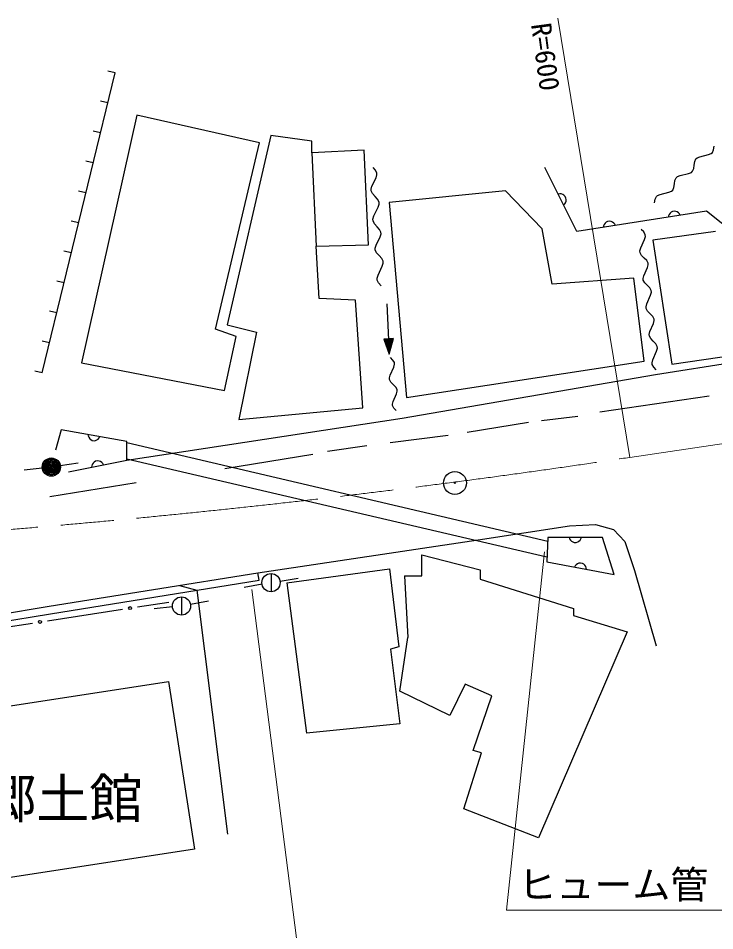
# Model space of a CAD drawing. Units: millimetres, scale not verified. Extents: x 40000 to 680000, y 20000 to 380000.
# Drawn here: x 234054 to 279878, y 241400 to 301452 of the extents above; entities that cross this region are included whole.
import ezdxf
from ezdxf.enums import TextEntityAlignment as Align

# ---------------------------------------------------------------- set-up
doc = ezdxf.new("R2010")
doc.units = ezdxf.units.MM
doc.header["$LTSCALE"] = 1000
doc.linetypes.add('CHAIN', pattern=[18.5, 12, -1.5, 3.5, -1.5])
for name, color, linetype, lineweight in [('M-BGD', 7, 'Continuous', 25), ('M-BMK', 2, 'CHAIN', 13), ('M-BMK-SRVR', 3, 'Continuous', 25), ('M-STR-HTXT', 7, 'Continuous', 13), ('M-STR-STRC', 7, 'Continuous', 25)]:
    doc.layers.add(name, color=color, linetype=linetype, lineweight=lineweight)
doc.styles.add('ＭＳ ゴシック', font='')
doc.styles.get('ＭＳ ゴシック').set_extended_font_data('MS Gothic')

msp = doc.modelspace()

# ---------------------------------------------------------------- linework, layer by layer
at = {"layer": 'M-BGD'}
for p, q in [((235632, 278114), (240425, 297861)), ((240425, 297861), (239939, 297979)), ((239946, 295886), (239460, 296004)), ((241863, 295081), (238220, 278785)), ((249915, 293260), (241863, 295081)), ((239466, 293912), (238981, 294030)), ((250682, 293739), (247806, 281277)), ((253366, 293356), (250682, 293739)), ((247040, 280989), (249915, 293260)), ((253366, 292589), (253366, 293356)), ((256817, 292780), (253366, 292589)), ((253366, 292589), (253654, 286454)), ((257105, 286549), (256817, 292780)), ((278901, 292341), (279465, 292479)), ((279465, 292479), (279645, 292551)), ((279645, 292551), (279723, 292626)), ((279723, 292626), (279804, 292802)), ((279804, 292802), (279835, 293030)), ((238987, 291937), (238501, 292055)), ((278531, 291790), (278562, 292018)), ((278562, 292018), (278643, 292194)), ((278643, 292194), (278721, 292269)), ((278721, 292269), (278901, 292341)), ((257559, 291446), (257394, 291625)), ((257647, 291261), (257559, 291446)), ((257655, 291148), (257647, 291261)), ((270813, 287412), (268704, 291630)), ((278161, 291239), (278341, 291311)), ((278341, 291311), (278419, 291385)), ((278419, 291385), (278500, 291561)), ((278500, 291561), (278531, 291790)), ((257326, 290401), (257593, 290953)), ((257593, 290953), (257655, 291148)), ((277227, 290549), (277258, 290777)), ((277258, 290777), (277339, 290954)), ((277339, 290954), (277417, 291028)), ((277417, 291028), (277597, 291100)), ((277597, 291100), (278161, 291239)), ((238508, 289962), (238022, 290080)), ((257264, 290206), (257326, 290401)), ((257271, 290092), (257264, 290206)), ((257360, 289908), (257271, 290092)), ((266116, 290096), (258447, 289329)), ((268513, 287604), (266116, 290096)), ((276857, 289998), (277037, 290070)), ((277037, 290070), (277115, 290144)), ((277115, 290144), (277196, 290321)), ((277196, 290321), (277227, 290549)), ((257525, 289729), (257360, 289908)), ((257699, 289541), (257525, 289729)), ((257792, 289347), (257699, 289541)), ((269680, 289893), (269580, 289879)), ((269773, 289886), (269680, 289893)), ((269880, 289850), (269773, 289886)), ((269959, 289800), (269880, 289850)), ((270031, 289729), (269959, 289800)), ((270088, 289614), (270031, 289729)), ((270102, 289514), (270088, 289614)), ((270095, 289421), (270102, 289514)), ((275923, 289308), (275954, 289537)), ((275954, 289537), (276035, 289713)), ((276035, 289713), (276113, 289787)), ((276113, 289787), (276293, 289859)), ((276293, 289859), (276857, 289998)), ((257454, 288441), (257735, 289022)), ((257735, 289022), (257801, 289227)), ((257801, 289227), (257792, 289347)), ((258447, 289329), (259597, 276484)), ((269938, 289163), (270009, 289235)), ((270009, 289235), (270059, 289314)), ((270059, 289314), (270095, 289421)), ((257388, 288236), (257454, 288441)), ((279345, 288754), (270813, 287412)), ((276834, 288456), (276817, 288357)), ((276869, 288543), (276834, 288456)), ((276935, 288634), (276869, 288543)), ((277007, 288694), (276935, 288634)), ((277097, 288741), (277007, 288694)), ((277223, 288761), (277097, 288741)), ((277323, 288744), (277223, 288761)), ((277409, 288709), (277323, 288744)), ((277501, 288642), (277409, 288709)), ((277561, 288571), (277501, 288642)), ((277607, 288481), (277561, 288571)), ((289219, 280798), (279345, 288754)), ((238029, 287987), (237543, 288105)), ((257396, 288116), (257388, 288236)), ((257490, 287922), (257396, 288116)), ((257663, 287734), (257490, 287922)), ((257828, 287555), (257663, 287734)), ((272568, 287785), (272551, 287686)), ((272603, 287872), (272568, 287785)), ((272669, 287963), (272603, 287872)), ((272741, 288023), (272669, 287963)), ((272831, 288070), (272741, 288023)), ((272957, 288090), (272831, 288070)), ((273057, 288073), (272957, 288090)), ((273143, 288038), (273057, 288073)), ((273235, 287971), (273143, 288038)), ((273295, 287900), (273235, 287971)), ((273341, 287810), (273295, 287900)), ((257596, 286510), (257862, 287062)), ((257917, 287371), (257828, 287555)), ((257862, 287062), (257925, 287257)), ((257925, 287257), (257917, 287371)), ((269184, 283961), (268513, 287604)), ((275204, 287388), (275032, 287560)), ((275300, 287207), (275204, 287388)), ((275257, 286896), (275312, 287093)), ((275312, 287093), (275300, 287207)), ((279920, 287412), (275798, 286837)), ((253654, 286454), (257105, 286549)), ((253846, 283003), (253654, 286454)), ((257533, 286316), (257596, 286510)), ((275012, 286335), (275257, 286896)), ((275798, 286837), (277044, 278689)), ((237549, 286013), (237063, 286131)), ((257541, 286202), (257533, 286316)), ((257630, 286017), (257541, 286202)), ((257795, 285838), (257630, 286017)), ((274957, 286138), (275012, 286335)), ((274969, 286024), (274957, 286138)), ((275065, 285844), (274969, 286024)), ((257968, 285650), (257795, 285838)), ((258062, 285456), (257968, 285650)), ((258004, 285131), (258070, 285336)), ((258070, 285336), (258062, 285456)), ((275237, 285671), (275065, 285844)), ((275399, 285508), (275237, 285671)), ((275490, 285336), (275399, 285508)), ((275502, 285229), (275490, 285336)), ((257724, 284550), (258004, 285131)), ((275218, 284510), (275450, 285042)), ((275450, 285042), (275502, 285229)), ((237070, 284038), (236584, 284156)), ((257658, 284345), (257724, 284550)), ((257666, 284226), (257658, 284345)), ((257760, 284032), (257666, 284226)), ((274552, 284345), (269184, 283961)), ((275223, 278880), (274552, 284345)), ((275166, 284324), (275218, 284510)), ((275177, 284216), (275166, 284324)), ((275268, 284045), (275177, 284216)), ((275431, 283882), (275268, 284045)), ((257933, 283843), (257760, 284032)), ((275602, 283709), (275431, 283882)), ((275698, 283528), (275602, 283709)), ((275711, 283415), (275698, 283528)), ((256242, 282907), (253846, 283003)), ((256722, 275813), (256242, 282907)), ((275411, 282656), (275656, 283218)), ((275656, 283218), (275711, 283415)), ((258314, 282652), (258467, 279354)), ((275356, 282459), (275411, 282656)), ((275368, 282346), (275356, 282459)), ((275464, 282165), (275368, 282346)), ((236591, 282063), (236105, 282181)), ((275635, 281993), (275464, 282165)), ((275798, 281829), (275635, 281993)), ((275889, 281658), (275798, 281829)), ((275901, 281551), (275889, 281658)), ((247806, 281277), (249724, 280798)), ((275616, 280832), (275848, 281364)), ((275848, 281364), (275901, 281551)), ((248382, 280510), (247040, 280989)), ((247615, 276963), (248382, 280510)), ((249724, 280798), (248573, 275046)), ((275564, 280645), (275616, 280832)), ((275576, 280538), (275564, 280645)), ((275667, 280367), (275576, 280538)), ((236111, 280088), (235625, 280206)), ((258741, 280368), (258101, 280338)), ((258101, 280338), (258467, 279354)), ((258683, 280325), (258163, 280301)), ((258163, 280301), (258462, 279474)), ((258624, 280283), (258225, 280264)), ((258225, 280264), (258456, 279594)), ((258566, 280240), (258287, 280227)), ((258287, 280227), (258451, 279714)), ((258508, 280197), (258348, 280190)), ((258348, 280190), (258445, 279834)), ((258450, 280154), (258410, 280152)), ((258410, 280152), (258438, 279994)), ((258438, 279994), (258450, 280154)), ((258445, 279834), (258508, 280197)), ((258451, 279714), (258566, 280240)), ((258456, 279594), (258624, 280283)), ((258462, 279474), (258683, 280325)), ((258467, 279354), (258741, 280368)), ((275829, 280203), (275667, 280367)), ((276001, 280031), (275829, 280203)), ((276097, 279850), (276001, 280031)), ((276109, 279737), (276097, 279850)), ((275809, 278978), (276054, 279539)), ((275990, 278018), (287110, 279743)), ((276054, 279539), (276109, 279737)), ((277044, 278689), (285001, 279839)), ((238220, 278785), (247615, 276963)), ((258707, 278961), (258544, 279124)), ((258798, 278790), (258707, 278961)), ((258757, 278496), (258809, 278682)), ((258809, 278682), (258798, 278790)), ((259597, 276484), (275223, 278880)), ((275754, 278781), (275809, 278978)), ((275766, 278667), (275754, 278781)), ((275862, 278487), (275766, 278667)), ((235632, 278114), (235146, 278232)), ((258525, 277963), (258757, 278496)), ((276034, 278314), (275862, 278487)), ((258473, 277777), (258525, 277963)), ((258485, 277669), (258473, 277777)), ((258576, 277498), (258485, 277669)), ((258739, 277335), (258576, 277498)), ((259310, 275142), (275990, 278018)), ((258892, 277180), (258739, 277335)), ((258978, 277019), (258892, 277180)), ((258940, 276741), (258989, 276917)), ((258989, 276917), (258978, 277019)), ((258672, 276062), (258721, 276238)), ((258721, 276238), (258940, 276741)), ((248573, 275046), (256722, 275813)), ((258683, 275961), (258672, 276062)), ((258769, 275799), (258683, 275961)), ((258922, 275645), (258769, 275799)), ((241192, 272362), (259310, 275142)), ((236878, 274375), (236495, 273033)), ((241192, 273608), (236878, 274375)), ((238641, 274062), (238656, 273961)), ((238656, 273961), (238689, 273874)), ((238689, 273874), (238754, 273781)), ((239381, 273833), (239429, 273922)), ((238754, 273781), (238824, 273720)), ((238824, 273720), (238913, 273672)), ((238913, 273672), (239039, 273650)), ((239039, 273650), (239139, 273664)), ((239139, 273664), (239227, 273697)), ((239227, 273697), (239319, 273762)), ((239319, 273762), (239381, 273833)), ((241192, 272362), (241192, 273608)), ((241192, 273530), (268886, 267033)), ((236820, 272008), (238006, 272193)), ((237358, 271595), (241192, 272362)), ((238926, 272088), (238895, 272000)), ((238989, 272182), (238926, 272088)), ((239058, 272245), (238989, 272182)), ((239146, 272295), (239058, 272245)), ((239272, 272320), (239146, 272295)), ((239372, 272308), (239272, 272320)), ((239460, 272277), (239372, 272308)), ((239554, 272214), (239460, 272277)), ((239617, 272145), (239554, 272214)), ((239667, 272057), (239617, 272145)), ((268836, 265983), (241192, 272426)), ((235631, 271851), (234438, 271721)), ((238895, 272000), (238883, 271900)), ((264316, 267136), (270323, 268046)), ((270323, 268046), (272041, 268144)), ((272041, 268144), (273219, 267801)), ((268898, 267291), (268821, 265680)), ((272502, 267291), (268898, 267291)), ((270300, 267291), (270332, 267195)), ((271068, 267195), (271100, 267291)), ((273269, 264837), (272502, 267291)), ((273219, 267801), (273955, 267015)), ((249815, 264958), (264316, 267136)), ((270332, 267195), (270380, 267115)), ((270380, 267115), (270460, 267035)), ((270460, 267035), (270540, 266987)), ((270540, 266987), (270636, 266955)), ((270636, 266955), (270764, 266955)), ((270764, 266955), (270860, 266987)), ((270860, 266987), (270940, 267035)), ((270940, 267035), (271020, 267115)), ((271020, 267115), (271068, 267195)), ((273955, 267015), (274593, 265101)), ((260615, 264760), (260615, 266140)), ((260615, 266140), (264450, 265143)), ((268821, 265680), (273269, 264837)), ((270764, 265491), (270701, 265421)), ((270857, 265555), (270764, 265491)), ((270945, 265587), (270857, 265555)), ((271045, 265601), (270945, 265587)), ((271171, 265577), (271045, 265601)), ((271259, 265527), (271171, 265577)), ((271329, 265465), (271259, 265527)), ((271392, 265372), (271329, 265465)), ((236085, 262756), (249815, 264958)), ((249895, 264465), (249815, 264958)), ((250685, 264908), (250685, 263708)), ((251719, 264300), (258468, 265220)), ((258468, 265220), (259082, 260082)), ((264450, 265143), (264450, 264530)), ((270701, 265421), (270652, 265333)), ((271425, 265284), (271392, 265372)), ((271438, 265184), (271425, 265284)), ((274593, 265101), (276017, 260144)), ((236165, 262262), (249895, 264465)), ((251277, 264406), (252461, 264604)), ((251719, 264300), (253023, 254407)), ((259465, 264760), (260615, 264760)), ((259465, 264760), (259695, 260696)), ((264450, 264530), (270585, 262613)), ((244662, 264132), (245803, 263808)), ((245803, 263808), (247814, 247747)), ((250094, 264203), (248913, 263995)), ((244795, 263374), (244795, 262174)), ((245385, 262884), (246565, 263106)), ((220278, 260159), (236085, 262756)), ((235978, 261802), (240921, 262559)), ((241909, 262710), (243950, 263022)), ((244199, 262710), (243006, 262582)), ((270585, 262613), (270585, 262153)), ((220354, 259665), (236165, 262262)), ((270585, 262153), (274113, 261079)), ((232950, 261339), (234990, 261651)), ((259158, 257168), (259695, 260696)), ((274113, 261079), (268284, 247505)), ((259082, 260082), (258545, 259929)), ((258545, 259929), (259158, 255020)), ((214039, 253210), (243947, 257811)), ((243947, 257811), (245646, 246768)), ((263453, 257628), (262456, 255557)), ((265217, 256861), (263453, 257628)), ((262456, 255557), (259158, 257168)), ((263990, 253257), (265217, 256861)), ((259158, 255020), (253023, 254407)), ((263376, 249422), (264527, 253103)), ((264527, 253103), (263990, 253257)), ((268284, 247505), (263376, 249422)), ((245646, 246768), (215737, 242167))]:
    msp.add_line(p, q, dxfattribs=at)
for centre, radius in [((236228, 271915), 600), ((236228, 271915), 528), ((236228, 271915), 456), ((236228, 271915), 384), ((236228, 271915), 312), ((236228, 271915), 240), ((236228, 271915), 168), ((236228, 271915), 96), ((236228, 271915), 24), ((250685, 264308), 600), ((244795, 262774), 600), ((241415, 262634), 100), ((235484, 261727), 100)]:
    msp.add_circle(centre, radius, dxfattribs=at)
at = {"layer": 'M-BMK'}
msp.add_line((274281, 272553), (318178, 278996), dxfattribs=at)
msp.add_arc((184301, 868297), 602502, 271.96007, 278.58894, dxfattribs=at)
at = {"layer": 'M-BMK-SRVR'}
for radius in [750, 30]:
    msp.add_circle((262784, 270868), radius, dxfattribs=at)
at = {"layer": 'M-STR-HTXT'}
for p, q in [((274281, 272553), (269551, 301452)), ((268666, 266340), (266170, 242760)), ((249425, 263852), (252687, 238302)), ((266170, 242760), (297321, 242760))]:
    msp.add_line(p, q, dxfattribs=at)
at = {"layer": 'M-STR-STRC'}
for p, q in [((272317, 275548), (279506, 276603)), ((268482, 274973), (270879, 275260)), ((263593, 274206), (267620, 274877)), ((258513, 273535), (262347, 274014)), ((254391, 272960), (256979, 273343)), ((247642, 271817), (253432, 272768)), ((236139, 269977), (241814, 270897))]:
    msp.add_line(p, q, dxfattribs=at)

# ---------------------------------------------------------------- texts
at = {"layer": 'M-BGD', "style": 'ＭＳ ゴシック'}
msp.add_text('田布施町郷土館', height=2566, dxfattribs=at).set_placement((217726, 248049), align=Align.BOTTOM_LEFT)
at = {"layer": 'M-STR-HTXT', "style": 'ＭＳ ゴシック'}
msp.add_text('R=600', height=1320, rotation=277.7, dxfattribs=at).set_placement((267397, 301000), align=Align.BOTTOM_LEFT)
msp.add_text('ヒューム管 L=28.0φ=800', height=1833, dxfattribs=at).set_placement((266956, 242972), align=Align.BOTTOM_LEFT)

doc.saveas('drawing.dxf')
